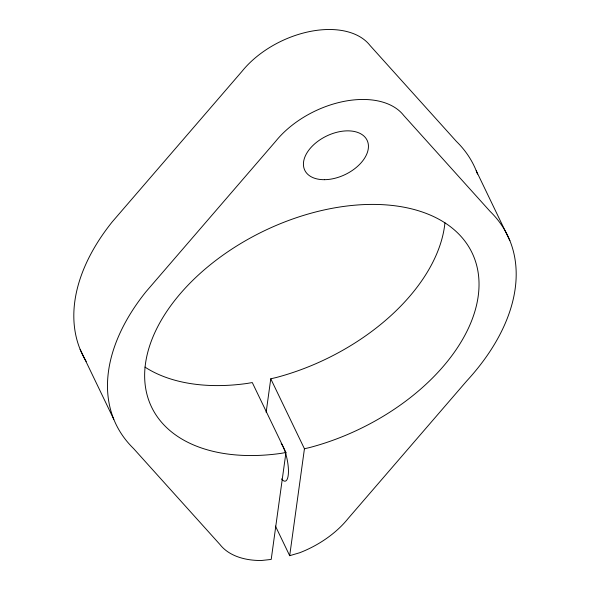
<?xml version="1.0" encoding="UTF-8"?>
<svg xmlns="http://www.w3.org/2000/svg" width="590" height="590" viewBox="0 0 590 590"><rect width="100%" height="100%" fill="white"/><g stroke="black" fill="none" stroke-linecap="round" stroke-linejoin="round"><path stroke-width="0.89" d="M266.142 412.329L270.766 378.802L276.046 377.57A177.841 109.983 -25.7 0 0 444.941 222.762M144.97 367.098A177.841 109.983 -25.7 0 0 247.048 383.456L252.284 382.556L285.951 452.515L271.208 559.438L261.444 560.5A79.038 48.882 -25.7 0 1 220.004 544.563L133.583 448.562A217.363 134.417 -25.7 0 1 145.936 291.792L275.604 141.386A79.038 48.882 -25.7 0 1 403.671 115.404L490.091 211.397A217.363 134.417 -25.7 0 1 466.705 380.985L348.063 518.581A79.038 48.882 -25.7 0 1 299.713 552.734L289.69 555.692L275.427 526.059M289.69 555.692L304.44 448.769L270.766 378.802M304.44 448.769L309.721 447.53A177.841 109.983 -25.7 0 0 462.184 237.755A177.841 109.983 -25.7 0 0 178.999 295.207A177.841 109.983 -25.7 0 0 280.715 453.415L285.951 452.515M476.211 170.694L509.878 240.654M80.122 349.346L113.789 419.306M477.487 174.072A217.363 134.417 -25.7 0 0 456.417 141.438L369.996 45.437A79.038 48.882 -25.7 0 0 241.937 71.42L112.27 221.825A217.363 134.417 -25.7 0 0 86.192 361.434M283.06 446.711A20.746 6.188 78.5 0 1 288.407 473.025A20.746 6.188 78.5 0 1 281.541 478.903M281.165 443.392A20.746 6.188 78.5 0 1 282.691 445.966M324.426 179.685A34.581 21.388 -25.7 0 0 368.02 142.846A34.581 21.388 -25.7 0 0 315.348 143.282A34.581 21.388 -25.7 0 0 324.426 179.685"/></g></svg>
